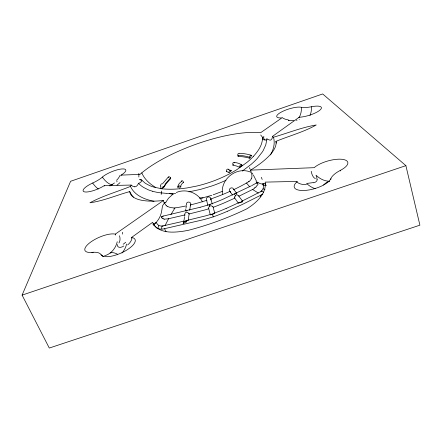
<?xml version="1.0" encoding="UTF-8"?>
<svg xmlns="http://www.w3.org/2000/svg" width="442" height="442" viewBox="0 0 442 442"><rect width="100%" height="100%" fill="white"/><g stroke="black" fill="none" stroke-linecap="round" stroke-linejoin="round"><path stroke-width="0.66" d="M234.685 197.48L234.945 196.231M208.646 208.143L208.967 206.95L209.79 206.071M250.736 170.12L314.179 167.678A18.697 6.669 -15.7 0 1 341.926 159.286A18.697 6.669 -15.7 0 1 340.417 170.341L339.495 170.839A25.559 9.547 -14.7 0 0 331.075 178.104L330.776 179.645M340.417 170.341L340.379 170.955M262.52 138.523C262.194 145.556 257.83 151.578 253.216 156.567M183.203 223.613L183.85 221.74M211.425 214.398L211.364 214.613A2.403 2.227 -14.7 0 1 213.409 213.906A1.099 0.398 9.1 0 1 213.259 213.751M266.83 139.561L265.758 144.932L263.299 150.357A37.774 36.471 -24.7 0 1 262.349 151.915L257.277 158.479A70.444 69.145 -19.8 0 1 250.968 164.501L242.315 171.065M317.019 179.518L316.881 177.701L316.013 175.198A18.183 13.415 48.7 0 0 329.356 181.226M188.198 220.497L189.115 213.862M189.701 210.331L190.502 204.9A74.085 23.542 -19.9 0 0 206.618 200.353L206.917 200.795M183.883 221.011L184.115 219.586M184.192 219.116L184.496 217.249M184.645 216.32L184.872 214.945L168.474 218.751M185.541 210.84L185.839 209.005M185.983 208.094L186.275 206.298M210.945 199.524L210.801 199.988M257.255 184.9L257.172 185.204M210.436 214.978L211.215 214.21M330.843 178.623A19.161 7.122 -16.3 0 1 305.566 190.386A19.161 7.122 -16.3 0 1 297.427 181.408L265.206 182.115C266.791 193.679 255.741 203.342 246.785 208.851C228.299 217.801 208.779 224.967 188.9 230.172A48.3 17.448 -20.4 0 1 177.723 231.879C171.209 232.437 164.181 232.288 158.38 228.89A85.958 30.481 -19.2 0 1 156.86 227.906L154.109 225.337L152.617 222.348L131.567 237.442L131.257 238.332M134.672 186.767L132.815 186.336L131.125 185.065L104.218 185.657A13.857 3.763 -22.5 0 1 84.51 191.883A13.857 3.763 -22.5 0 1 92.698 183.005L94.223 182.275A16.901 4.387 -22.5 0 0 101.538 177.8L102.389 177.076A13.498 3.613 -22 0 1 121.511 168.993A13.498 3.613 -22 0 1 121.102 175.115L120.832 175.91M165.004 225.658L168.579 218.729M190.596 205.801L190.502 204.9M257.133 185.325L255.752 187.419M238.453 155.507L238.21 156.159A1.492 0.912 -86.9 0 1 237.895 154.164A1.492 0.912 -86.9 0 1 239.133 153.512M238.973 203.066L239.895 202.182M164.369 203.138A19.343 8.713 78.8 0 1 163.247 200.624L163.33 200.513A77.4 23.514 -19.9 0 1 129.727 191.59C116.561 195.22 103.34 200.933 89.936 202.779C102.732 195.861 117.031 191.828 130.523 186.391L131.125 185.065M22.1 295.118L70.621 181.275L322.682 93.953L405.889 165.651L419.9 225.177L49.289 348.047L22.1 295.118L405.889 165.651M251.178 178.64C253.305 177.198 249.99 169.877 252.94 174.242M270.537 154.938C273.057 150.396 274.753 145.136 274.034 139.899A18.304 17.348 -32.9 0 0 273.438 137.23L272.427 136.423L299.168 117.246A14.243 3.89 -17 0 0 319.909 110.135A14.243 3.89 -17 0 0 311.444 106.749L310.638 106.903A17.558 4.58 -16.9 0 1 301.803 107.384L301.389 107.295A13.785 3.691 -17.5 0 0 281.234 112.113A13.785 3.691 -17.5 0 0 281.858 117.909L260.592 132.744A77.4 23.514 -19.9 0 0 141.799 172.85L140.02 174.386L121.102 175.115M170.949 214.552L174.971 207.922A74.085 23.542 -19.9 0 0 186.347 205.85M234.216 162.894L234.376 162.595A1.497 0.95 -83.8 0 0 233.028 162.877A1.497 0.95 -83.8 0 0 233.061 164.954L233.481 164.225M158.788 225.752L157.777 228.271M165.816 202.303L168.446 198.292L172.513 194.574M163.109 187.469L163.634 187.662M163.242 200.624L115.29 234.122A18.017 6.276 -23.9 0 0 89.77 242.768A18.017 6.276 -23.9 0 0 91.903 252.365A17.625 15.039 -74.5 0 0 92.339 252.774M164.921 184.314L170.535 177.822M162.38 183.916L168.17 177.225A1.481 0.901 39.6 0 1 169.601 176.927A1.481 0.901 39.6 0 1 170.711 178.546L165.159 184.938L163.662 187.563A2.486 1.547 7 0 0 163.667 187.673L163.662 187.712M156.363 222.282L158.695 219.127L160.38 215.911L161.452 212.387L162.529 205.784L164.435 202.994L166.264 205.679M234.194 194.718L234.475 194.447M231.094 170.894L230.746 171.242M230.553 170.408L228.597 169.501L228.343 169.756M230.569 171.413L230.216 171.761M153.523 223.895A17.868 3.354 -86.6 0 0 153.96 224.011L155.855 222.486L156.496 222.735A5.879 5.011 30.2 0 0 158.938 225.525L158.949 225.497A6.249 5.403 31.2 0 0 162.297 225.961M228.597 169.501A1.497 1.116 -64.2 0 0 226.956 169.485A1.497 1.116 -64.2 0 0 226.542 171.507L229.26 172.695M226.934 171.137L226.542 171.507M256.62 182.905L251.802 185.585M248.282 181.905L246.509 183.016A74.085 23.542 -19.9 0 1 233.89 189.574L233.923 189.872M114.478 182.949L112.45 184.297M183.325 223.586L184.259 223A26.028 23.332 5.7 0 1 186.215 222.011L186.651 221.807L185.949 221.105M109.97 185.894L112.152 184.485M261.984 194.502L260.443 195.381M254.377 188.491L252.713 189.414M260.404 191.784L241.956 201.16A2.895 0.961 35.1 0 0 241.901 201.276M213.375 213.492L214.492 213.541M123.76 245.995C121.688 247.691 117.047 248.487 117.334 244.542M251.194 185.894L222.801 199.325A69.118 22.575 -20 0 1 209.508 204.535M209.364 204.867L209.646 204.74A1.713 0.746 -18.3 0 1 209.862 204.674M238.741 195.845A1.834 1.204 26.2 0 1 238.907 196.231L252.586 189.48L258.355 193.088M239.614 202.292L226.16 208.436M225.967 180.248L225.685 180.38M238.448 203.254L234.774 198.165L224.586 202.745A84.168 27.305 -20.1 0 1 220.845 204.315L218.298 205.342A66.582 22.155 -20 0 1 213.155 207.298L214.812 213.375M185.922 211.055L186.292 210.917A1.746 0.702 -3.8 0 1 186.706 210.801M227.74 211.16L242.343 204.458L260.355 195.425A34.388 12.84 -19.5 0 1 260.631 196.37L260.703 196.845M186.093 220.635L205.381 215.917A68.703 23.338 -19.8 0 0 211 214.265M241.995 201.143L242.768 201.303M222.425 191.342L213.199 194.8M176.303 192.524C185.69 188.336 197.966 192.552 202.436 201.883M211.348 214.652L213.409 213.906M250.686 170.082A77.4 23.514 -19.9 0 0 275.93 141.363C289.267 135.887 303.776 132.025 316.257 124.97C301.676 127.384 287.659 133.158 273.438 137.23M209.856 204.663L210.193 204.558M211.806 195.265L199.784 198.707M242.553 201.806L240.166 202.569A2.392 2.199 -35.9 0 1 242.553 201.806L242.288 201.685M313.378 182.59L306.626 183.469A18.492 13.354 48.9 0 0 315.223 188.695M200.104 207.281L163.722 215.956M163.601 215.983L162.043 216.32M168.374 218.773L164.485 219.166M189.165 213.961L204.381 210.088A68.283 22.68 -19.8 0 0 208.757 208.79L210.182 214.436M163.717 225.735L184.016 221.111A1.641 0.403 -55.3 0 1 184.038 221.26M188.894 191.861L200.32 189.447L211.856 185.972A152.324 148.689 66.5 0 0 224.84 180.772M186.717 210.817L187.165 210.768M174.971 207.922L173.363 208.105M186.38 220.547L187.552 220.807M179.529 188.856L187.01 187.955L196.894 186.016A145.954 142.65 65.9 0 0 223.983 176.596A126.125 124.484 61.4 0 0 237.111 169.479L247.177 162.208A68.339 67.068 -19.1 0 0 253.227 156.573M183.391 182.502A8.641 5.171 -9.6 0 0 180.778 187.01L180.275 187.054M179.9 187.088L177.839 187.253A11.498 6.884 -12.9 0 1 181.701 181.331M91.903 252.365L93.61 252.255M293.764 120.379L288.333 120.329A13.558 9.078 88.8 0 0 289.007 120.788M172.629 193.447L166.684 193.381M203.033 197.878L199.817 197.894M164.468 202.497L165.816 202.558M166.385 193.364L159.91 192.762A53.891 52.139 5 0 1 152.507 191.27M263.178 184.253L260.288 183.651L257.973 182.563M160.871 188.563L154.661 187.32A36.509 34.973 3.9 0 1 149.744 185.657L145.335 183.303L141.639 180.054M154.015 201.287C145.622 199.635 136.561 196.358 131.749 188.806A18.111 16.973 9 0 1 130.523 186.391M173.325 194.574L169.435 193.458M263.388 188.955L264.985 189.524M250.934 172.258C236.879 165.965 219.757 179.286 222.575 194.541M163.291 218.884L163.838 219.05A6.094 5.984 75.5 0 0 164.485 219.171M231.133 170.656L230.597 170.424M163.186 186.85L163.501 187.054A3.608 2.21 0 0 1 163.866 186.264M170.711 178.546L170.231 178.308M168.645 177.48L168.17 177.225M230.481 192.148L229.895 191.414A74.085 23.542 -19.9 0 1 210.873 198.933L212.259 204.011M155.717 187.496C149.882 184.027 144.412 179.264 141.799 172.85M183.054 182.259L183.552 182.585A1.486 0.702 56.7 0 0 182.447 180.811A1.486 0.702 56.7 0 0 181.557 181.248M104.627 185.994L104.218 185.657M161.225 188.524L160.667 187.104A9 5.68 8.2 0 1 160.894 186.088M246.509 183.016L249.631 186.751M162.159 218.226L161.772 217.796M212.729 206.641L211.701 205.95L210.48 205.806A1.796 1.685 -25.1 0 0 210.182 205.895A1.807 1.724 -25.4 0 0 209.878 206.005M133.412 197.149L131.478 194.811L129.727 191.59M188.784 213.375L187.723 212.508L186.574 212.221A1.801 1.608 -59.5 0 0 186.082 212.298L185.054 213.193L184.745 214.547A1.812 1.26 -61.7 0 0 184.855 214.961M140.352 180.159L139.81 179.458M233.89 189.574L236.857 193.535M238.873 196.231L242.63 201.243M229.895 191.414L232.558 195.099M256.448 181.054L253.393 175.104M166.059 231.746L165.341 230.569A45.664 17.017 -20.3 0 1 164.733 228.702M238.702 195.85L237.094 194.872A2.171 2.127 41.9 0 0 236.796 194.867M102.516 255.973A17.995 15.183 -75 0 1 101.063 254.719L100.527 254.023A24.349 8.774 -25.1 0 0 93.616 252.249M154.258 224.635L153.96 224.011M115.29 234.122L115.688 235.061M213.221 216.829L212.431 214.26M210.873 198.933L210.956 199.375M265.31 183.756L265.576 184.618M262.813 183.861L263.04 184.623A11.243 9.276 -74.1 0 1 263.222 185.358L263.277 185.657A5.575 4.575 -74.3 0 1 263.04 188.883M209.823 206L209.53 204.922M153.827 225.431L153.534 223.774M206.618 200.353L207.917 205.469M275.93 141.363L276.388 143.169M301.389 107.295L301.422 108.704A13.558 9.078 88.8 0 1 298.925 117.782M311.444 106.749L311.477 108.185A13.779 9.089 89 0 1 309.975 115.489M263.857 136.865L263.868 137.175M272.427 136.423L272.101 138.517L270.852 140.053A17.674 6.995 67.5 0 1 266.697 138.578M288.366 119.848A12.149 11.658 16.9 0 1 282.112 117.566M296.162 120.158A5.713 0.315 -1.9 0 1 297.024 120.185M110.13 253.039A23.979 9.05 51.7 0 1 117.345 254.133M117.246 241.724A17.741 15.138 -74.5 0 1 104.594 255.747M126.6 244.078A18.089 15.26 -75 0 1 121.981 253.012M103.323 256.482A18.089 15.26 -75 0 1 102.566 255.957M125.661 242.271A24.89 18.575 -63.7 0 1 123.158 244.244M131.987 238.465A17.105 13.376 4.2 0 1 127.683 244.901M122.528 234.111A29.774 4.464 -81.7 0 1 122.677 232.282M119.522 235.757A16.343 9.978 38.6 0 1 118.948 242.989M323.572 184.994A24.664 14.967 89 0 1 329.323 181.353M315.4 178.618A16.232 7.188 -82.5 0 1 311.218 171.292M317.179 179.535A7.503 4.182 7.6 0 1 313.616 182.828M306.499 184.59A16.625 13.459 -32 0 1 296.803 182.054M109.914 185.855A18.144 15.183 88.7 0 1 110.577 185.596M112.445 184.9A13.387 6.834 57.5 0 1 103.301 178.369A13.288 6.785 57.5 0 1 102.389 177.076M117.036 181.027A13.387 6.834 57.5 0 1 116.843 181.883M120.014 182.607A23.244 15.73 -23.2 0 1 116.997 185.104M119.909 175.507A12.37 10.923 -69.6 0 1 116.511 180.297M175.645 193.447A104.041 102.859 27.8 0 1 172.629 193.557M267.023 139.727A2.928 1.757 -1.5 0 1 262.465 138.528M139.782 179.596A2.939 1.707 -42.4 0 1 141.705 180.005A2.901 1.265 -32.8 0 1 138.876 183.27M138.86 173.341A13.431 2.171 87.4 0 1 138.843 176.993M250.465 169.899A18.21 3.354 67.8 0 1 251.26 172.413M173.17 207.779A6.58 3.801 18 0 1 167.374 206.27M167.242 206.364A7.133 5.282 15.3 0 1 166.347 205.629M251.41 178.712A5.84 3.895 -53.8 0 1 249.144 181.463M249.056 181.231A7.857 4.641 -53.3 0 1 248.271 181.855M249.321 167.617A26.846 0.387 62.6 0 1 250.017 168.982M230.16 191.74A2.238 2.077 -36.2 0 1 230.525 188.148A2.238 2.077 -36.2 0 1 233.696 189.745M206.751 200.27A2.238 2.094 -14.7 0 1 208.298 196.933A2.238 2.094 -14.7 0 1 210.674 199.679M186.701 205.077A2.221 2.039 8.7 0 1 188.425 202.06A2.221 2.039 8.7 0 1 190.712 204.839M265.802 185.496A2.37 0.718 -11.9 0 1 263.526 185.579A2.37 0.718 -11.9 0 1 263.625 184.756M262.99 188.861A6.138 5.194 -73.8 0 1 261.404 190.999M261.504 191.165A10.083 8.884 -79.5 0 1 260.454 191.894M261.338 191.601A2.365 0.757 48.7 0 1 261.918 191.066A2.365 0.757 48.7 0 1 263.653 192.497M161.816 228.978A2.348 0.785 85 0 1 162.507 226.022M163.755 225.84A18.586 16.404 36 0 1 162.336 226.1M157.761 228.31A7.58 6.591 32.6 0 0 161.844 229.127L162.534 229.1A15.26 13.453 35.7 0 0 163.761 228.857L202.928 219.834A74.422 25.382 -19.8 0 0 213.16 216.878M157.407 228.326A7.536 6.525 27 0 1 154.164 224.713M265.951 185.43A7.464 6.249 -75.9 0 1 266.029 185.745M265.675 184.563A13.105 10.823 -74 0 1 265.907 185.452M262.846 194.055A11.663 10.492 -87.2 0 1 262.034 194.607M262.968 183.872A2.122 0.381 0 0 1 265.443 183.673M241.752 201.585A1.779 0.282 16.3 0 1 241.625 201.491M240 202.281A1.403 0.387 -59.1 0 1 239.868 202.773M239.851 202.265A1.227 0.475 -47.2 0 1 240.05 202.226M226.138 208.414A72.217 24.404 -20 0 1 213.602 213.403M213.243 213.591A1.68 0.663 20.1 0 1 213.32 213.464M211.171 214.293A1.762 0.586 -52 0 1 211.337 214.271M227.729 211.149A74.311 25.332 -20 0 1 213.304 216.84M183.342 221.425A2.823 1.149 54.8 0 1 183.966 221.47M183.203 223.674A2.381 2.16 8.4 0 1 186.651 221.807M185.949 221.061A1.149 0.47 8.3 0 1 185.894 220.729M185.977 220.757A1.414 0.635 11.5 0 1 186.165 220.674M184.121 221.354A1.105 0.287 -45.7 0 1 183.982 221.619M208.801 208.734A1.762 0.995 -74.4 0 1 208.712 208.11M209.502 204.524A69.261 22.619 -19.8 0 1 200.11 207.265M161.424 216.934A1.906 0.995 38 0 1 162.065 216.359M162.479 216.69A2.365 0.591 20.1 0 1 163.021 216.818M234.652 194.082A1.989 1.182 -42.4 0 1 236.133 193.513M234.774 198.022A1.508 0.619 -83.3 0 1 234.724 197.463M235.006 196.27A2.735 2.155 -84.9 0 1 235.111 196.038M235.205 195.845A2.724 2.475 76.4 0 1 235.404 195.557M235.371 195.524A1.989 1.867 42.9 0 1 236.785 194.773M212.829 206.602A1.707 1.017 33.4 0 1 213.232 207.315M188.74 213.387A1.508 0.514 46 0 1 189.06 213.84M161.927 217.773A2.061 1.155 35.9 0 1 161.573 217.072M162.225 218.177A2.972 2.337 11.5 0 0 162.512 218.392A3.763 3.238 2.3 0 0 163.352 218.74M255.476 187.06A8.486 7.028 -59 0 1 254.194 188.099M257.459 183.054A3.033 2.204 -52.6 0 1 257.94 184.734M256.658 182.839A1.972 0.724 -80.8 0 1 257.233 183.308M256.238 183.143A1.729 0.552 -73.7 0 1 256.692 182.739M238.072 155.269A54.051 23.426 -19 0 1 249.796 157.369M237.989 156.374A54.267 23.205 -18.5 0 1 249.752 158.313M239.393 153.263A56.93 24.802 -19 0 1 251.78 155.457M234.503 162.441A27.415 14.697 -25.4 0 1 242.133 165.231M232.768 165.302A24.437 12.768 -23.4 0 1 239.641 167.496M229.221 172.734A1.508 1.149 -66.7 0 1 229.597 170.678A1.508 1.149 -66.7 0 1 231.265 170.717M177.839 187.253A1.503 1.204 -5.5 0 1 179.242 185.938A1.503 1.204 -5.5 0 1 180.833 186.999M164.258 186.297A20.525 11.84 -7.5 0 1 165.673 184.513M162.015 188.977A1.508 0.348 -69.9 0 1 162.789 187.01A1.508 0.348 -69.9 0 1 163.181 187.369M160.33 186.016A21.768 13.547 2.1 0 1 161.479 183.668M138.534 183.165A17.172 7.895 72.8 0 1 134.705 186.9M138.794 183.579A22.398 21.222 6.2 0 0 143.805 187.546L148.18 189.762A40.2 38.57 4.5 0 0 152.518 191.22M261.272 177.314A17.36 2.044 60.8 0 1 262.205 179.424M264.073 184.104A3.1 0.442 -2.7 0 1 262.902 183.855M258.051 182.364A30.559 12.879 -58.9 0 1 256.067 181.684M179.518 188.767A83.063 81.566 11.6 0 1 160.86 188.662M262.598 138.523A2.917 1.713 10.1 0 1 263.846 136.86M153.468 223.315A17.697 2.945 84.9 0 1 152.794 224.171M265.012 139.65A13.708 3.276 60 0 1 260.719 135.003M156.253 222.497A2.779 0.376 -32.7 0 1 156.109 222.691M161.523 191.093A42.537 3.387 -86 0 1 161.192 194.463M156.269 222.652A40.592 7.426 -71.4 0 1 156.026 222.912M155.711 223.149A30.725 5.503 -70.9 0 1 155.186 223.619M299.273 119.583A12.409 2.044 84.6 0 1 299.168 119.412M131.567 237.442A18.63 6.785 -23.6 0 1 125.274 250.94A18.63 6.785 -23.6 0 1 101.063 254.719M92.698 183.005A13.453 6.68 57.4 0 0 93.627 184.314A13.553 6.729 57.4 0 0 98.295 189.005M251.542 155.612L249.979 158.17A1.519 1.193 -71.2 0 1 249.818 156.137A1.519 1.193 -71.2 0 1 251.542 155.612M242.05 165.28L239.862 167.352A1.519 1.238 -52.9 0 1 240.183 165.352A1.519 1.238 -52.9 0 1 242.05 165.28"/></g></svg>
